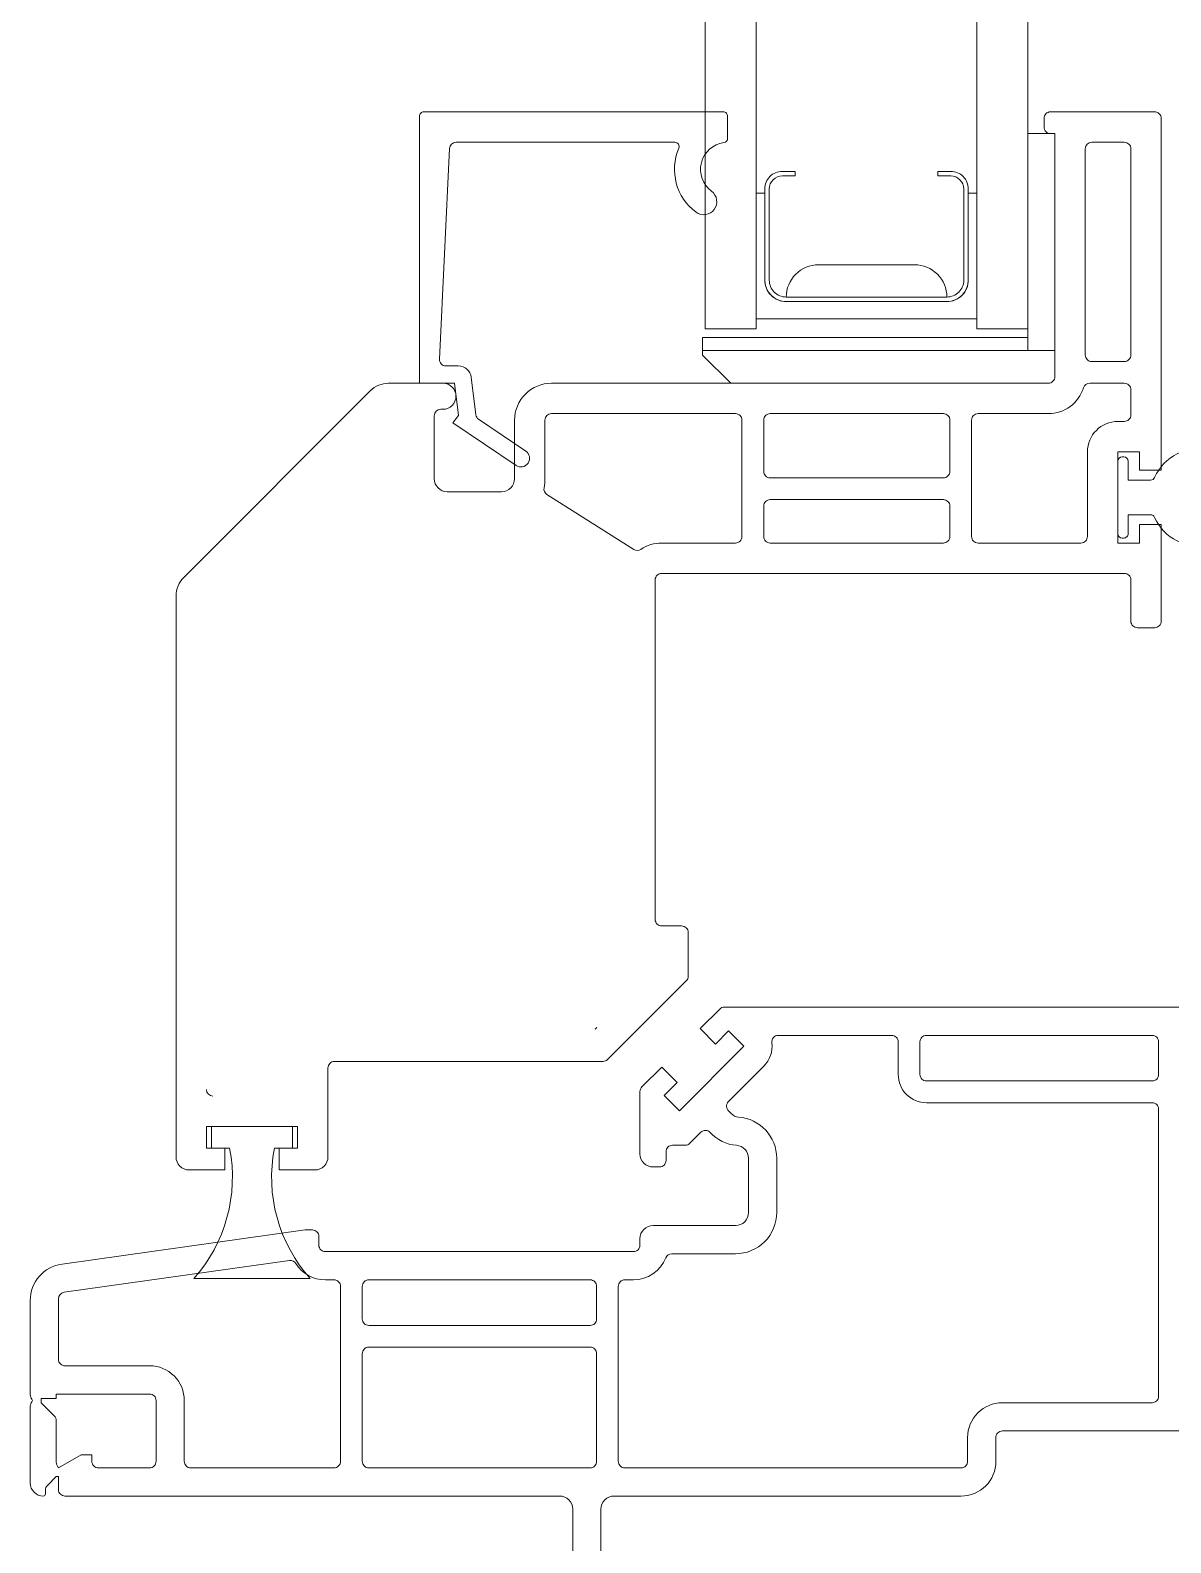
# Model space of a CAD drawing. Header units: inches. Extents: x -3905 to 10892, y 1064 to 9590.
# Drawn here: x 2676.603 to 2679.231, y 3793.476 to 3796.959 of the extents above; entities that cross this region are included whole.
import ezdxf

# ---------------------------------------------------------------- set-up
doc = ezdxf.new("R2010")
doc.units = ezdxf.units.IN
doc.header["$MEASUREMENT"] = 0
doc.layers.add('SECTIONS', color=70, linetype='Continuous', lineweight=0)

msp = doc.modelspace()

# ---------------------------------------------------------------- linework, layer by layer
at = {"layer": 'SECTIONS', "lineweight": 0}
for p, q in [((2678.90198, 3796.7211), (2678.90198, 3796.2211)), ((2678.95448, 3796.7211), (2678.96448, 3796.7211)), ((2678.96448, 3796.2211), (2678.96448, 3796.7211)), ((2678.29598, 3796.3836), (2678.29598, 3796.5841)), ((2678.76498, 3796.5841), (2678.76498, 3796.3836)), ((2678.71548, 3796.3446), (2678.34548, 3796.3446)), ((2678.71548, 3796.3341), (2678.34548, 3796.3341)), ((2678.15248, 3796.2511), (2678.90198, 3796.2511)), ((2678.15248, 3796.2211), (2678.15248, 3796.2511)), ((2678.90198, 3796.2211), (2678.15248, 3796.2211)), ((2678.90198, 3796.2211), (2678.15248, 3796.2211)), ((2678.15248, 3796.2111), (2678.15248, 3796.2211)), ((2678.90198, 3796.2211), (2678.96448, 3796.2211)), ((2678.21748, 3796.1461), (2678.15248, 3796.2111)), ((2679.12348, 3795.9766), (2679.11948, 3795.9766)), ((2679.10948, 3795.9666), (2679.10948, 3795.7996)), ((2679.11948, 3795.7896), (2679.12348, 3795.7896)), ((2677.9087, 3794.66231), (2677.90488, 3794.65849)), ((2677.20798, 3794.4341), (2677.02098, 3794.4341))]:
    msp.add_line(p, q, dxfattribs=at)
for points in [[(2678.15898, 3806.13258), (2678.15898, 3806.61105), (2678.15898, 3796.2711), (2678.27598, 3796.2711), (2678.27598, 3806.61105)], [(2678.78498, 3806.13258), (2678.78498, 3806.61105), (2678.78498, 3796.2711), (2678.90198, 3796.2711), (2678.90198, 3796.7211), (2678.90198, 3806.61105)], [(2678.29598, 3796.5841), (2678.27598, 3796.5841), (2678.27598, 3796.2941), (2678.78498, 3796.2941), (2678.78498, 3796.5841), (2678.76498, 3796.5841)]]:
    msp.add_lwpolyline(points, dxfattribs=at)
for points in [[(2678.90198, 3796.7211), (2678.96448, 3796.7211), (2678.96448, 3796.1611, -0.4142136), (2678.94948, 3796.1461), (2677.80448, 3796.1461, 0.4142136), (2677.71948, 3796.0611), (2677.71948, 3795.9261, -0.4142136), (2677.68948, 3795.8961), (2677.56448, 3795.8961, -0.4142136), (2677.53448, 3795.9261), (2677.53448, 3796.0711, -0.4142136), (2677.54948, 3796.0861), (2677.55448, 3796.0861, 1), (2677.55448, 3796.1461), (2677.42933, 3796.1461, 0.1989124), (2677.38691, 3796.12852), (2676.95705, 3795.69867, 0.1989124), (2676.93948, 3795.65624), (2676.93948, 3794.3641, 0.4142136), (2676.96948, 3794.3341), (2677.05198, 3794.3341), (2677.05198, 3794.3841), (2677.00948, 3794.3841), (2677.00948, 3794.4341), (2677.21948, 3794.4341), (2677.21948, 3794.3841), (2677.17698, 3794.3841), (2677.17698, 3794.3341), (2677.25948, 3794.3341, 0.4142136), (2677.28948, 3794.3641), (2677.28948, 3794.5691, -0.4142136), (2677.30448, 3794.5841), (2677.92327, 3794.5841, 0.1989124), (2677.93387, 3794.58849), (2678.11509, 3794.7697, 0.1989124), (2678.11948, 3794.78031), (2678.11948, 3794.8811, 0.4142136), (2678.10448, 3794.8961), (2678.05848, 3794.8961, -0.4142136), (2678.04348, 3794.9111), (2678.04348, 3795.6931, -0.4142136), (2678.05848, 3795.7081), (2679.12448, 3795.7081, -0.4142136), (2679.13948, 3795.6931), (2679.13948, 3795.5981, 0.4142136), (2679.15448, 3795.5831), (2679.19448, 3795.5831, 0.4142136), (2679.20948, 3795.5981), (2679.20948, 3795.8206), (2679.15948, 3795.8206), (2679.15948, 3795.7781), (2679.10948, 3795.7781), (2679.10948, 3795.9881), (2679.15948, 3795.9881), (2679.15948, 3795.9456), (2679.20948, 3795.9456), (2679.20948, 3796.7561, 0.4142136), (2679.19448, 3796.7711), (2678.95448, 3796.7711, 0.4142136), (2678.93948, 3796.7561), (2678.93948, 3796.7361, 0.4142136), (2678.95448, 3796.7211)], [(2678.71548, 3796.3446, 0.4142136), (2678.64106, 3796.41901), (2678.4199, 3796.41901, 0.4142136), (2678.34548, 3796.3446)], [(2679.12348, 3795.7896, 0.4142136), (2679.13348, 3795.7996), (2679.13348, 3795.8431), (2679.18515, 3795.8431, -0.2957887), (2679.19428, 3795.83718, 4.6866269), (2679.19428, 3795.92901, -0.2957887), (2679.18515, 3795.9231), (2679.13348, 3795.9231), (2679.13348, 3795.9666)], [(2679.47348, 3794.7091), (2678.20269, 3794.7091, 0.1989124), (2678.19209, 3794.7047), (2678.14698, 3794.6596), (2678.18234, 3794.62424), (2678.21239, 3794.65429), (2678.24774, 3794.61894), (2678.09925, 3794.47045), (2678.0639, 3794.5058), (2678.09395, 3794.53585), (2678.05859, 3794.57121), (2678.01287, 3794.52549, 0.1989124), (2678.00848, 3794.51488), (2678.00848, 3794.3711, 0.4142136), (2678.03848, 3794.3411), (2678.05348, 3794.3411, 0.4142136), (2678.06848, 3794.3561), (2678.06848, 3794.3761, -0.4142136), (2678.08348, 3794.3911), (2678.11268, 3794.3911, 0.1989124), (2678.12329, 3794.39549), (2678.14875, 3794.42095, -0.4289711), (2678.17048, 3794.4204, 0.1929787), (2678.23067, 3794.39102, -0.3929967), (2678.25848, 3794.3611), (2678.25848, 3794.2361, -0.4142136), (2678.22848, 3794.2061), (2678.03848, 3794.2061, 0.4142136), (2678.00848, 3794.1761), (2678.00848, 3794.1611, -0.4142136), (2677.99348, 3794.1461), (2677.28348, 3794.1461, -0.4142136), (2677.26848, 3794.1611), (2677.26848, 3794.1811, 0.4142136), (2677.25348, 3794.1961), (2677.23675, 3794.1961), (2676.67665, 3794.11738, 0.3738847), (2676.60348, 3794.03321), (2676.60348, 3793.81632, 0.1826758), (2676.60723, 3793.8064, -0.3779645), (2676.60723, 3793.79979, 0.1826758), (2676.60348, 3793.78987), (2676.60348, 3793.6131, 0.4142136), (2676.63348, 3793.5831, 0.4142136), (2676.63848, 3793.5881), (2676.63848, 3793.59688, -0.1989124), (2676.64287, 3793.60749), (2676.66348, 3793.6281), (2676.66848, 3793.6281), (2676.66848, 3793.5981, 0.4142136), (2676.68348, 3793.5831), (2677.82348, 3793.5831, -0.4142136), (2677.85348, 3793.5531), (2677.85348, 3792.4906, 1)], [(2677.20798, 3794.4341), (2677.20798, 3794.3841), (2677.16598, 3794.3841, 0.2345059), (2677.2487, 3794.0841), (2676.98026, 3794.0841, 0.2345059), (2677.06298, 3794.3841), (2677.02098, 3794.3841), (2677.02098, 3794.4341)], [(2677.91848, 3792.4906), (2677.91848, 3793.5531, -0.4142136), (2677.94848, 3793.5831), (2678.74848, 3793.5831, 0.4142136), (2678.82848, 3793.6631), (2678.82848, 3793.7181, -0.4142136), (2678.84348, 3793.7331), (2679.31348, 3793.7331, -0.4142136)]]:
    msp.add_lwpolyline(points, format="xyb", dxfattribs=at)
for points in [[(2677.56973, 3796.68682, -0.4000769), (2677.58471, 3796.7011), (2678.08877, 3796.7011, -0.5392467), (2678.09795, 3796.68713, 0.3485243), (2678.13758, 3796.5401, 1), (2678.17326, 3796.58834, -0.6718969), (2678.2018, 3796.7005, 0.3742421), (2678.21042, 3796.7104), (2678.21042, 3796.7611, 0.4142136), (2678.20042, 3796.7711), (2677.51042, 3796.7711, 0.4142136), (2677.50042, 3796.7611), (2677.50042, 3796.1461), (2677.58102, 3796.1461), (2677.59016, 3796.07165), (2677.5771, 3796.05494), (2677.72287, 3795.95662, 1), (2677.74523, 3795.98978), (2677.63673, 3796.06297, -0.2171213), (2677.63023, 3796.07358), (2677.61964, 3796.15975, 0.3788661), (2677.58987, 3796.1861), (2677.56117, 3796.1861, -0.428493), (2677.54618, 3796.20182)], [(2679.03448, 3796.6861, -0.4142136), (2679.04948, 3796.7011), (2679.12448, 3796.7011, -0.4142136), (2679.13948, 3796.6861), (2679.13948, 3796.2111, -0.4142136), (2679.12448, 3796.1961), (2679.04948, 3796.1961, -0.4142136), (2679.03448, 3796.2111)], [(2678.72448, 3796.6341), (2678.69498, 3796.6341), (2678.69498, 3796.6236), (2678.72448, 3796.6236, -0.4142136), (2678.75448, 3796.5936), (2678.75448, 3796.3836, -0.4142136), (2678.71548, 3796.3446), (2678.34548, 3796.3446, -0.4142136), (2678.30648, 3796.3836), (2678.30648, 3796.5936, -0.4142136), (2678.33648, 3796.6236), (2678.36598, 3796.6236), (2678.36598, 3796.6341), (2678.33648, 3796.6341, 0.4142136), (2678.29598, 3796.5936), (2678.29598, 3796.3836, 0.4142136), (2678.34548, 3796.3341), (2678.71548, 3796.3341, 0.4142136), (2678.76498, 3796.3836), (2678.76498, 3796.5936, 0.4142136)], [(2679.03948, 3795.9881), (2679.03948, 3795.7931, -0.4142136), (2679.02448, 3795.7781), (2678.78748, 3795.7781, -0.4142136), (2678.77248, 3795.7931), (2678.77248, 3796.0611, -0.4142136), (2678.78748, 3796.0761), (2678.94948, 3796.0761, 0.3275382), (2679.03056, 3796.1356, -0.3275382), (2679.04487, 3796.1461), (2679.12448, 3796.1461, -0.4142136), (2679.13948, 3796.1311), (2679.13948, 3796.0731, -0.4142136), (2679.12448, 3796.0581), (2679.10948, 3796.0581, 0.4142137)], [(2678.22848, 3796.0761, -0.4142136), (2678.24348, 3796.0611), (2678.24348, 3795.7931, -0.4142136), (2678.22848, 3795.7781), (2678.05848, 3795.7781, 0.1501292), (2678.01076, 3795.76344, -0.2982166), (2677.99433, 3795.76317), (2677.79399, 3795.88967, -0.3135995), (2677.78732, 3795.90545, 0.0520376), (2677.78948, 3795.9261), (2677.78948, 3796.0611, -0.4142136), (2677.80448, 3796.0761)], [(2678.30848, 3796.0761), (2678.70748, 3796.0761, -0.4142136), (2678.72248, 3796.0611), (2678.72248, 3795.9431, -0.4142136), (2678.70748, 3795.9281), (2678.30848, 3795.9281, -0.4142136), (2678.29348, 3795.9431), (2678.29348, 3796.0611, -0.4142136)], [(2678.70748, 3795.8781, -0.4142136), (2678.72248, 3795.8631), (2678.72248, 3795.7931, -0.4142136), (2678.70748, 3795.7781), (2678.30848, 3795.7781, -0.4142136), (2678.29348, 3795.7931), (2678.29348, 3795.8631, -0.4142136), (2678.30848, 3795.8781)], [(2678.76348, 3793.7181), (2678.76348, 3793.6631, -0.4142136), (2678.74848, 3793.6481), (2677.97348, 3793.6481, -0.4142136), (2677.95848, 3793.6631), (2677.95848, 3794.0661, -0.4142136), (2677.97348, 3794.0811), (2677.99348, 3794.0811, 0.3075529), (2678.06785, 3794.13162, -0.3075529), (2678.0818, 3794.1411), (2678.22848, 3794.1411, 0.4142136), (2678.32348, 3794.2361), (2678.32348, 3794.3611, 0.3929967), (2678.23541, 3794.45584, -0.1929787), (2678.21869, 3794.46401, 0.0257), (2678.21287, 3794.46981, -0.4297216), (2678.2123, 3794.49157), (2678.29371, 3794.57298, 0.2322173), (2678.31222, 3794.62719, -0.4520083), (2678.3271, 3794.6441), (2678.58848, 3794.6441, -0.4142136), (2678.60348, 3794.6291), (2678.60348, 3794.5541, 0.4142136), (2678.66848, 3794.4891), (2679.18848, 3794.4891, -0.4142136), (2679.20348, 3794.4741), (2679.20348, 3793.8131, -0.4142136), (2679.18848, 3793.7981), (2678.84348, 3793.7981, 0.4142136)], [(2678.65348, 3794.6291), (2678.65348, 3794.5541, 0.4142136), (2678.66848, 3794.5391), (2679.18848, 3794.5391, 0.4142136), (2679.20348, 3794.5541), (2679.20348, 3794.6291, 0.4142136), (2679.18848, 3794.6441), (2678.66848, 3794.6441, 0.4142136)], [(2677.28348, 3794.0811), (2677.30348, 3794.0811, -0.4142136), (2677.31848, 3794.0661), (2677.31848, 3793.6631, -0.4142136), (2677.30348, 3793.6481), (2676.97348, 3793.6481, -0.4142136), (2676.95848, 3793.6631), (2676.95848, 3793.8031, 0.4142136), (2676.87848, 3793.8831), (2676.68348, 3793.8831, -0.4142136), (2676.66848, 3793.8981), (2676.66848, 3794.03755, -0.3738847), (2676.68139, 3794.05241), (2677.20094, 3794.12542, -0.2955967), (2677.21573, 3794.11855, 0.2580126)], [(2677.38348, 3793.9761, -0.4142136), (2677.36848, 3793.9911), (2677.36848, 3794.0661, -0.4142136), (2677.38348, 3794.0811), (2677.89348, 3794.0811, -0.4142136), (2677.90848, 3794.0661), (2677.90848, 3793.9911, -0.4142136), (2677.89348, 3793.9761)], [(2677.38348, 3793.6481, -0.4142136), (2677.36848, 3793.6631), (2677.36848, 3793.9111, -0.4142136), (2677.38348, 3793.9261), (2677.89348, 3793.9261, -0.4142136), (2677.90848, 3793.9111), (2677.90848, 3793.6631, -0.4142136), (2677.89348, 3793.6481), (2677.82348, 3793.6481)], [(2676.66549, 3793.65325), (2676.66848, 3793.64807), (2676.72048, 3793.6781), (2676.74548, 3793.6781), (2676.74548, 3793.6631, 0.4142136), (2676.76048, 3793.6481), (2676.87848, 3793.6481, 0.4142136), (2676.89348, 3793.6631), (2676.89348, 3793.8031, 0.4142136), (2676.87848, 3793.8181), (2676.66348, 3793.8181), (2676.66348, 3793.8081), (2676.62848, 3793.8081), (2676.62848, 3793.7981), (2676.65909, 3793.76749, -0.1989124), (2676.66348, 3793.75688), (2676.66348, 3793.66075, 0.1316525)]]:
    msp.add_lwpolyline(points, format="xyb", close=True, dxfattribs=at)
for centre, radius, start, end in [((2678.34548, 3796.3836), 0.0495, 180, 270), ((2678.71548, 3796.3836), 0.0495, 270, 0), ((2679.11948, 3795.9666), 0.01, 90, 180), ((2679.12348, 3795.9666), 0.01, 0, 90), ((2679.11948, 3795.7996), 0.01, 180, 270), ((2677.02448, 3794.5191), 0.015, 180, 270)]:
    msp.add_arc(centre, radius, start, end, dxfattribs=at)

doc.saveas('drawing.dxf')
